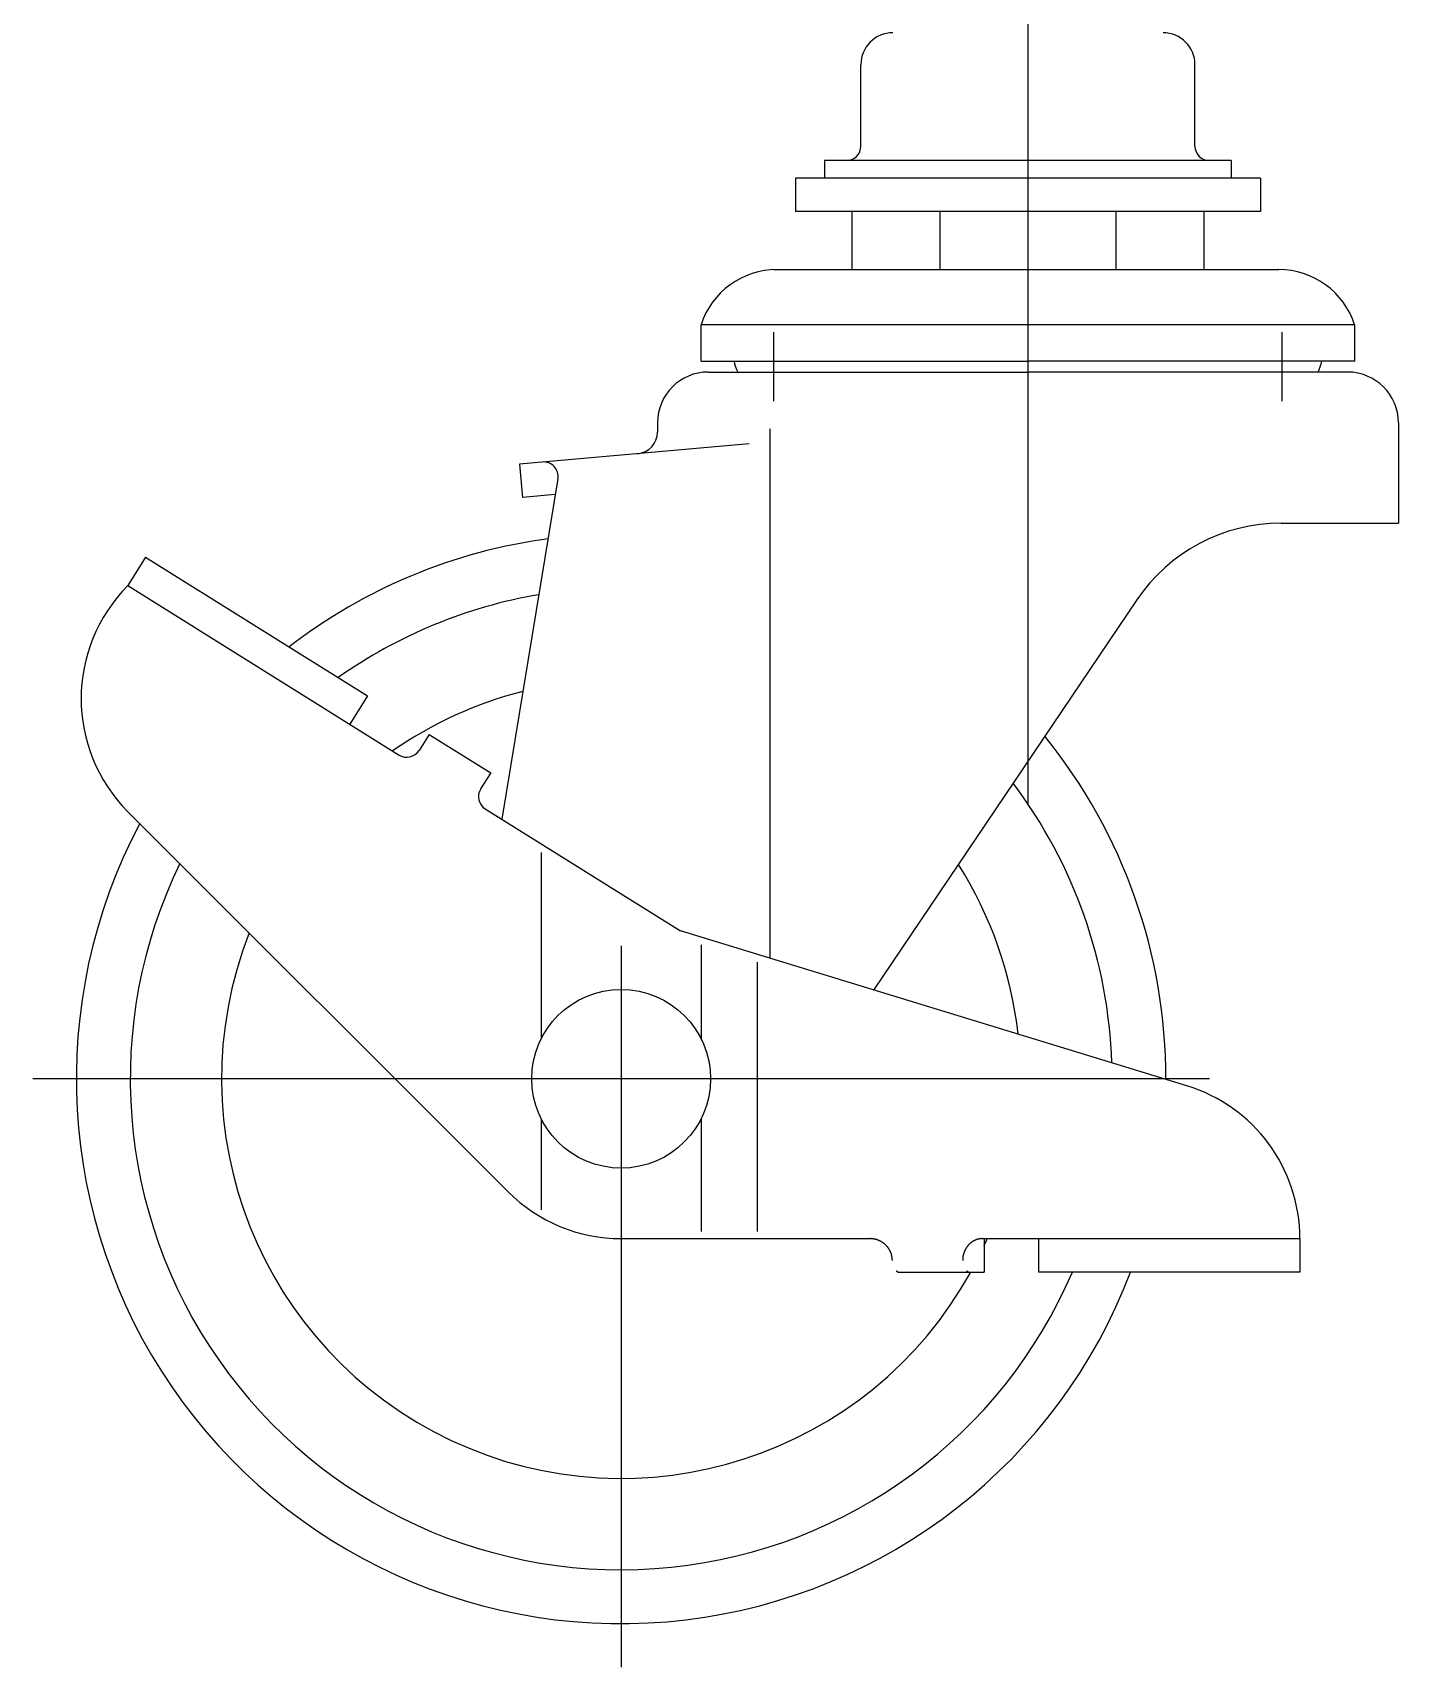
# Model space of a CAD drawing. Extents: x 398 to 641, y 301 to 546.
# Drawn here: x 544.5 to 638.5, y 306.9 to 419.4 of the extents above; entities that cross this region are included whole.
import ezdxf

# ---------------------------------------------------------------- set-up
doc = ezdxf.new("R2010")
doc.units = 0
doc.linetypes.add('CENTER2', pattern=[28.575, 19.05, -3.175, 3.175, -3.175])
doc.layers.get('0').update_dxf_attribs({"linetype": 'CONTINUOUS'})
doc.layers.add('CENTER', color=1, linetype='CENTER2')

msp = doc.modelspace()

# ---------------------------------------------------------------- linework, layer by layer
at = {"color": 7, "linetype": 'CONTINUOUS'}
for p, q in [((601.48, 411.56), (601.48, 417.16)), ((624.48, 411.56), (624.48, 417.16)), ((626.98, 410.56), (598.98, 410.56)), ((598.98, 410.56), (598.98, 409.36)), ((626.98, 410.56), (626.98, 409.36)), ((628.98, 409.36), (596.98, 409.36)), ((596.98, 409.36), (596.98, 407.06)), ((628.98, 409.36), (628.98, 407.06)), ((628.98, 407.06), (596.98, 407.06)), ((600.85, 407.06), (600.85, 403.06)), ((606.91, 407.06), (606.91, 403.06)), ((619.04, 407.06), (619.04, 403.06)), ((625.1, 407.06), (625.1, 403.06)), ((595.48, 403.06), (630.24, 403.06)), ((635.48, 399.26), (590.48, 399.26)), ((590.48, 396.76), (590.48, 399.26)), ((635.48, 396.76), (635.48, 399.26)), ((590.48, 396.76), (612.98, 396.76)), ((590.98, 396.01), (612.98, 396.01)), ((635.48, 396.76), (612.98, 396.76)), ((634.98, 396.01), (612.98, 396.01)), ((587.48, 392.51), (587.48, 391.88)), ((595.22, 392.11), (595.22, 355.66)), ((638.48, 392.51), (638.48, 385.61)), ((593.79, 391.06), (577.98, 389.67)), ((577.98, 389.67), (578.18, 387.38)), ((580.62, 388.65), (576.77, 365.23)), ((580.45, 387.58), (578.18, 387.38)), ((630.42, 385.61), (638.48, 385.61)), ((552.25, 383.26), (551.03, 381.31)), ((552.25, 383.26), (567.52, 373.72)), ((551.03, 381.31), (569.69, 369.65)), ((620.47, 380.32), (602.36, 353.47)), ((567.52, 373.72), (566.3, 371.77)), ((571.76, 371.07), (571.07, 369.97)), ((571.76, 371.07), (576, 368.42)), ((576, 368.42), (575.31, 367.32)), ((551.03, 365.75), (577.2, 339.59)), ((575.63, 365.94), (589.07, 357.54)), ((579.48, 362.95), (579.48, 350.12)), ((623.91, 346.89), (589.07, 357.54)), ((590.48, 356.59), (590.48, 350.12)), ((594.34, 355.4), (594.34, 336.87)), ((579.48, 344.61), (579.48, 338.34)), ((590.48, 344.61), (590.48, 336.87)), ((584.98, 336.37), (602.1, 336.37)), ((609.84, 336.37), (631.7, 336.37)), ((609.96, 336.37), (609.96, 334.07)), ((613.7, 336.37), (613.7, 334.07)), ((631.7, 336.37), (631.7, 334.07)), ((604.08, 334.07), (609.96, 334.07)), ((631.7, 334.07), (613.7, 334.07))]:
    msp.add_line(p, q, dxfattribs=at)
for points in [[(603.65, 334.87, 0), (603.65, 334.88, 0), (603.65, 334.9, 0), (603.65, 334.92, 0), (603.64, 334.94, 0), (603.64, 334.96, 0), (603.64, 334.98, 0), (603.64, 335, 0), (603.64, 335.01, 0), (603.64, 335.03, 0), (603.63, 335.05, 0), (603.63, 335.07, 0), (603.63, 335.09, 0), (603.63, 335.1, 0), (603.62, 335.12, 0), (603.62, 335.14, 0), (603.62, 335.16, 0), (603.61, 335.18, 0), (603.61, 335.19, 0), (603.61, 335.21, 0), (603.6, 335.23, 0), (603.6, 335.25, 0), (603.59, 335.27, 0), (603.59, 335.28, 0), (603.58, 335.3, 0), (603.58, 335.32, 0), (603.57, 335.34, 0), (603.56, 335.35, 0), (603.56, 335.37, 0), (603.55, 335.39, 0), (603.54, 335.41, 0), (603.54, 335.42, 0), (603.53, 335.44, 0), (603.52, 335.46, 0), (603.51, 335.47, 0), (603.51, 335.49, 0), (603.5, 335.51, 0), (603.49, 335.52, 0), (603.48, 335.54, 0), (603.47, 335.56, 0), (603.46, 335.57, 0), (603.46, 335.59, 0), (603.45, 335.61, 0), (603.44, 335.62, 0), (603.43, 335.64, 0), (603.42, 335.65, 0), (603.41, 335.67, 0), (603.4, 335.68, 0), (603.39, 335.7, 0), (603.38, 335.71, 0), (603.37, 335.73, 0), (603.35, 335.75, 0), (603.34, 335.76, 0), (603.33, 335.77, 0), (603.32, 335.79, 0), (603.31, 335.8, 0), (603.3, 335.82, 0), (603.28, 335.83, 0), (603.27, 335.85, 0), (603.26, 335.86, 0), (603.25, 335.87, 0), (603.23, 335.89, 0), (603.22, 335.9, 0), (603.21, 335.91, 0), (603.19, 335.93, 0), (603.18, 335.94, 0), (603.17, 335.95, 0), (603.15, 335.96, 0), (603.14, 335.98, 0), (603.12, 335.99, 0), (603.11, 336, 0), (603.1, 336.01, 0), (603.08, 336.03, 0), (603.07, 336.04, 0), (603.05, 336.05, 0), (603.04, 336.06, 0), (603.02, 336.07, 0), (603.01, 336.08, 0), (602.99, 336.09, 0), (602.97, 336.1, 0), (602.96, 336.11, 0), (602.94, 336.12, 0), (602.93, 336.13, 0), (602.91, 336.14, 0), (602.89, 336.15, 0), (602.88, 336.16, 0), (602.86, 336.17, 0), (602.85, 336.18, 0), (602.83, 336.19, 0), (602.81, 336.2, 0), (602.79, 336.21, 0), (602.78, 336.21, 0), (602.76, 336.22, 0), (602.74, 336.23, 0), (602.73, 336.24, 0), (602.71, 336.25, 0), (602.69, 336.25, 0), (602.67, 336.26, 0), (602.66, 336.27, 0), (602.64, 336.27, 0), (602.62, 336.28, 0), (602.6, 336.29, 0), (602.58, 336.29, 0), (602.57, 336.3, 0), (602.55, 336.3, 0), (602.53, 336.31, 0), (602.51, 336.31, 0), (602.49, 336.32, 0), (602.48, 336.32, 0), (602.46, 336.33, 0), (602.44, 336.33, 0), (602.42, 336.33, 0), (602.4, 336.34, 0), (602.38, 336.34, 0), (602.36, 336.34, 0), (602.34, 336.35, 0), (602.33, 336.35, 0), (602.31, 336.35, 0), (602.29, 336.36, 0), (602.27, 336.36, 0), (602.25, 336.36, 0), (602.23, 336.36, 0), (602.21, 336.36, 0), (602.19, 336.36, 0), (602.17, 336.36, 0), (602.15, 336.37, 0), (602.14, 336.37, 0), (602.12, 336.37, 0), (602.1, 336.37, 0)], [(609.84, 336.37, 0), (609.83, 336.37, 0), (609.81, 336.37, 0), (609.79, 336.37, 0), (609.78, 336.36, 0), (609.76, 336.36, 0), (609.75, 336.36, 0), (609.73, 336.36, 0), (609.71, 336.36, 0), (609.7, 336.36, 0), (609.68, 336.36, 0), (609.66, 336.35, 0), (609.64, 336.35, 0), (609.63, 336.35, 0), (609.61, 336.34, 0), (609.6, 336.34, 0), (609.58, 336.34, 0), (609.56, 336.33, 0), (609.55, 336.33, 0), (609.53, 336.33, 0), (609.51, 336.32, 0), (609.5, 336.32, 0), (609.48, 336.31, 0), (609.47, 336.31, 0), (609.45, 336.3, 0), (609.43, 336.3, 0), (609.42, 336.29, 0), (609.4, 336.29, 0), (609.39, 336.28, 0), (609.37, 336.27, 0), (609.36, 336.27, 0), (609.34, 336.26, 0), (609.33, 336.25, 0), (609.31, 336.25, 0), (609.29, 336.24, 0), (609.28, 336.23, 0), (609.26, 336.22, 0), (609.25, 336.21, 0), (609.24, 336.21, 0), (609.22, 336.2, 0), (609.21, 336.19, 0), (609.19, 336.18, 0), (609.18, 336.17, 0), (609.16, 336.16, 0), (609.15, 336.15, 0), (609.13, 336.14, 0), (609.12, 336.13, 0), (609.11, 336.12, 0), (609.09, 336.11, 0), (609.08, 336.1, 0), (609.06, 336.09, 0), (609.05, 336.08, 0), (609.04, 336.07, 0), (609.02, 336.06, 0), (609.01, 336.05, 0), (609, 336.04, 0), (608.98, 336.03, 0), (608.97, 336.01, 0), (608.96, 336, 0), (608.95, 335.99, 0), (608.93, 335.98, 0), (608.92, 335.96, 0), (608.91, 335.95, 0), (608.9, 335.94, 0), (608.89, 335.93, 0), (608.87, 335.91, 0), (608.86, 335.9, 0), (608.85, 335.89, 0), (608.84, 335.87, 0), (608.83, 335.86, 0), (608.82, 335.85, 0), (608.81, 335.83, 0), (608.8, 335.82, 0), (608.79, 335.8, 0), (608.77, 335.79, 0), (608.76, 335.77, 0), (608.75, 335.76, 0), (608.75, 335.75, 0), (608.74, 335.73, 0), (608.73, 335.71, 0), (608.72, 335.7, 0), (608.71, 335.68, 0), (608.7, 335.67, 0), (608.69, 335.65, 0), (608.68, 335.64, 0), (608.67, 335.62, 0), (608.66, 335.61, 0), (608.66, 335.59, 0), (608.65, 335.57, 0), (608.64, 335.56, 0), (608.63, 335.54, 0), (608.63, 335.52, 0), (608.62, 335.51, 0), (608.61, 335.49, 0), (608.61, 335.47, 0), (608.6, 335.46, 0), (608.59, 335.44, 0), (608.59, 335.42, 0), (608.58, 335.41, 0), (608.57, 335.39, 0), (608.57, 335.37, 0), (608.56, 335.35, 0), (608.56, 335.34, 0), (608.55, 335.32, 0), (608.55, 335.3, 0), (608.54, 335.28, 0), (608.54, 335.27, 0), (608.53, 335.25, 0), (608.53, 335.23, 0), (608.52, 335.21, 0), (608.52, 335.19, 0), (608.52, 335.18, 0), (608.51, 335.16, 0), (608.51, 335.14, 0), (608.51, 335.12, 0), (608.51, 335.1, 0), (608.5, 335.09, 0), (608.5, 335.07, 0), (608.5, 335.05, 0), (608.5, 335.03, 0), (608.5, 335.01, 0), (608.49, 335, 0), (608.49, 334.98, 0), (608.49, 334.96, 0), (608.49, 334.94, 0), (608.49, 334.92, 0), (608.49, 334.9, 0), (608.49, 334.88, 0), (608.49, 334.87, 0)], [(603.92, 334.16, 0), (603.92, 334.16, 0), (603.93, 334.15, 0), (603.93, 334.15, 0), (603.93, 334.15, 0), (603.93, 334.15, 0), (603.93, 334.15, 0), (603.93, 334.15, 0), (603.93, 334.15, 0), (603.93, 334.15, 0), (603.93, 334.14, 0), (603.94, 334.14, 0), (603.94, 334.14, 0), (603.94, 334.14, 0), (603.94, 334.14, 0), (603.94, 334.14, 0), (603.94, 334.14, 0), (603.94, 334.13, 0), (603.95, 334.13, 0), (603.95, 334.13, 0), (603.95, 334.13, 0), (603.95, 334.13, 0), (603.95, 334.13, 0), (603.95, 334.13, 0), (603.95, 334.13, 0), (603.95, 334.13, 0), (603.96, 334.12, 0), (603.96, 334.12, 0), (603.96, 334.12, 0), (603.96, 334.12, 0), (603.96, 334.12, 0), (603.96, 334.12, 0), (603.96, 334.12, 0), (603.96, 334.12, 0), (603.97, 334.12, 0), (603.97, 334.12, 0), (603.97, 334.11, 0), (603.97, 334.11, 0), (603.97, 334.11, 0), (603.97, 334.11, 0), (603.97, 334.11, 0), (603.97, 334.11, 0), (603.98, 334.11, 0), (603.98, 334.11, 0), (603.98, 334.11, 0), (603.98, 334.11, 0), (603.98, 334.1, 0), (603.98, 334.1, 0), (603.98, 334.1, 0), (603.98, 334.1, 0), (603.99, 334.1, 0), (603.99, 334.1, 0), (603.99, 334.1, 0), (603.99, 334.1, 0), (603.99, 334.1, 0), (603.99, 334.1, 0), (603.99, 334.1, 0), (603.99, 334.1, 0), (604, 334.09, 0), (604, 334.09, 0), (604, 334.09, 0), (604, 334.09, 0), (604, 334.09, 0), (604, 334.09, 0), (604, 334.09, 0), (604, 334.09, 0), (604.01, 334.09, 0), (604.01, 334.09, 0), (604.01, 334.09, 0), (604.01, 334.09, 0), (604.01, 334.08, 0), (604.01, 334.08, 0), (604.01, 334.08, 0), (604.01, 334.08, 0), (604.02, 334.08, 0), (604.02, 334.08, 0), (604.02, 334.08, 0), (604.02, 334.08, 0), (604.02, 334.08, 0), (604.02, 334.08, 0), (604.02, 334.08, 0), (604.02, 334.08, 0), (604.03, 334.08, 0), (604.03, 334.08, 0), (604.03, 334.08, 0), (604.03, 334.08, 0), (604.03, 334.08, 0), (604.03, 334.08, 0), (604.03, 334.07, 0), (604.03, 334.07, 0), (604.04, 334.07, 0), (604.04, 334.07, 0), (604.04, 334.07, 0), (604.04, 334.07, 0), (604.04, 334.07, 0), (604.04, 334.07, 0), (604.04, 334.07, 0), (604.04, 334.07, 0), (604.05, 334.07, 0), (604.05, 334.07, 0), (604.05, 334.07, 0), (604.05, 334.07, 0), (604.05, 334.07, 0), (604.05, 334.07, 0), (604.05, 334.07, 0), (604.05, 334.07, 0), (604.06, 334.07, 0), (604.06, 334.07, 0), (604.06, 334.07, 0), (604.06, 334.07, 0), (604.06, 334.07, 0), (604.06, 334.07, 0), (604.06, 334.07, 0), (604.07, 334.07, 0), (604.07, 334.07, 0), (604.07, 334.07, 0), (604.07, 334.07, 0), (604.07, 334.07, 0), (604.07, 334.07, 0), (604.07, 334.07, 0), (604.08, 334.07, 0), (604.08, 334.07, 0), (604.08, 334.07, 0), (604.08, 334.07, 0), (604.08, 334.07, 0), (604.08, 334.07, 0), (604.08, 334.07, 0), (604.08, 334.07, 0), (604.09, 334.07, 0)], [(608.76, 334.16, 0), (608.77, 334.16, 0), (608.77, 334.15, 0), (608.77, 334.15, 0), (608.77, 334.15, 0), (608.77, 334.15, 0), (608.77, 334.15, 0), (608.77, 334.15, 0), (608.77, 334.15, 0), (608.77, 334.15, 0), (608.78, 334.14, 0), (608.78, 334.14, 0), (608.78, 334.14, 0), (608.78, 334.14, 0), (608.78, 334.14, 0), (608.78, 334.14, 0), (608.78, 334.14, 0), (608.78, 334.13, 0), (608.79, 334.13, 0), (608.79, 334.13, 0), (608.79, 334.13, 0), (608.79, 334.13, 0), (608.79, 334.13, 0), (608.79, 334.13, 0), (608.79, 334.13, 0), (608.79, 334.13, 0), (608.8, 334.12, 0), (608.8, 334.12, 0), (608.8, 334.12, 0), (608.8, 334.12, 0), (608.8, 334.12, 0), (608.8, 334.12, 0), (608.8, 334.12, 0), (608.8, 334.12, 0), (608.81, 334.12, 0), (608.81, 334.12, 0), (608.81, 334.11, 0), (608.81, 334.11, 0), (608.81, 334.11, 0), (608.81, 334.11, 0), (608.81, 334.11, 0), (608.82, 334.11, 0), (608.82, 334.11, 0), (608.82, 334.11, 0), (608.82, 334.11, 0), (608.82, 334.11, 0), (608.82, 334.1, 0), (608.82, 334.1, 0), (608.82, 334.1, 0), (608.83, 334.1, 0), (608.83, 334.1, 0), (608.83, 334.1, 0), (608.83, 334.1, 0), (608.83, 334.1, 0), (608.83, 334.1, 0), (608.83, 334.1, 0), (608.83, 334.1, 0), (608.84, 334.1, 0), (608.84, 334.09, 0), (608.84, 334.09, 0), (608.84, 334.09, 0), (608.84, 334.09, 0), (608.84, 334.09, 0), (608.84, 334.09, 0), (608.84, 334.09, 0), (608.85, 334.09, 0), (608.85, 334.09, 0), (608.85, 334.09, 0), (608.85, 334.09, 0), (608.85, 334.09, 0), (608.85, 334.08, 0), (608.85, 334.08, 0), (608.86, 334.08, 0), (608.86, 334.08, 0), (608.86, 334.08, 0), (608.86, 334.08, 0), (608.86, 334.08, 0), (608.86, 334.08, 0), (608.86, 334.08, 0), (608.86, 334.08, 0), (608.87, 334.08, 0), (608.87, 334.08, 0), (608.87, 334.08, 0), (608.87, 334.08, 0), (608.87, 334.08, 0), (608.87, 334.08, 0), (608.87, 334.08, 0), (608.87, 334.08, 0), (608.88, 334.07, 0), (608.88, 334.07, 0), (608.88, 334.07, 0), (608.88, 334.07, 0), (608.88, 334.07, 0), (608.88, 334.07, 0), (608.88, 334.07, 0), (608.88, 334.07, 0), (608.88, 334.07, 0), (608.89, 334.07, 0), (608.89, 334.07, 0), (608.89, 334.07, 0), (608.89, 334.07, 0), (608.89, 334.07, 0), (608.89, 334.07, 0), (608.89, 334.07, 0), (608.89, 334.07, 0), (608.9, 334.07, 0), (608.9, 334.07, 0), (608.9, 334.07, 0), (608.9, 334.07, 0), (608.9, 334.07, 0), (608.9, 334.07, 0), (608.9, 334.07, 0), (608.91, 334.07, 0), (608.91, 334.07, 0), (608.91, 334.07, 0), (608.91, 334.07, 0), (608.91, 334.07, 0), (608.91, 334.07, 0), (608.91, 334.07, 0), (608.91, 334.07, 0), (608.92, 334.07, 0), (608.92, 334.07, 0), (608.92, 334.07, 0), (608.92, 334.07, 0), (608.92, 334.07, 0), (608.92, 334.07, 0), (608.92, 334.07, 0), (608.92, 334.07, 0), (608.93, 334.07, 0)]]:
    msp.add_polyline3d(points, dxfattribs=at)
msp.add_circle((584.98, 347.37), 6.15, dxfattribs=at)
for centre, radius, start, end in [((603.68, 417.16), 2.2, 90, 180), ((622.28, 417.16), 2.2, 0, 90), ((600.48, 411.56), 1, 270, 0), ((625.48, 411.56), 1, 180, 270), ((595.71, 397.56), 5.5, 90, 161.9955), ((630.24, 397.56), 5.5, 18.0045, 90), ((590.98, 392.51), 3.5, 90, 180), ((595.48, 397.28), 2.78, 190.8305, 207.3899), ((630.48, 397.28), 2.78, 332.6101, 349.1695), ((634.98, 392.51), 3.5, 0, 90), ((585.98, 391.88), 1.5, 275, 0), ((579.64, 388.82), 1, 350.6506, 95), ((630.42, 373.61), 12, 90, 146), ((584.98, 347.37), 37.5, 97.7083, 127.5573), ((558.81, 373.53), 11, 135, 225), ((584.98, 347.37), 33.79, 99.6489, 125.1936), ((584.98, 347.37), 27.5, 104.2288, 124.881), ((584.98, 347.37), 37.5, 359.9377, 38.9424), ((570.22, 370.5), 1, 238, 328), ((576.16, 366.79), 1, 148, 238), ((584.98, 347.37), 33.79, 1.8637, 37.0017), ((584.98, 347.37), 37.5, 152.0576, 339.227), ((584.98, 347.37), 33.79, 153.9983, 336.8208), ((584.98, 347.37), 27.5, 6.4076, 32.4218), ((584.98, 347.37), 27.5, 158.5782, 331.0768), ((620.7, 336.37), 11, 0, 73), ((584.98, 347.37), 11, 225, 270), ((584.98, 347.37), 27.5, 335.2926, 336.4218)]:
    msp.add_arc(centre, radius, start, end, dxfattribs=at)
at = {"layer": 'CENTER', "color": 1, "linetype": 'CONTINUOUS'}
for p, q in [((612.98, 470.06), (612.98, 366.21)), ((595.48, 394.01), (595.48, 398.76)), ((630.48, 394.01), (630.48, 398.76)), ((584.98, 356.52), (584.98, 306.87)), ((625.48, 347.37), (544.48, 347.37))]:
    msp.add_line(p, q, dxfattribs=at)

doc.saveas('drawing.dxf')
